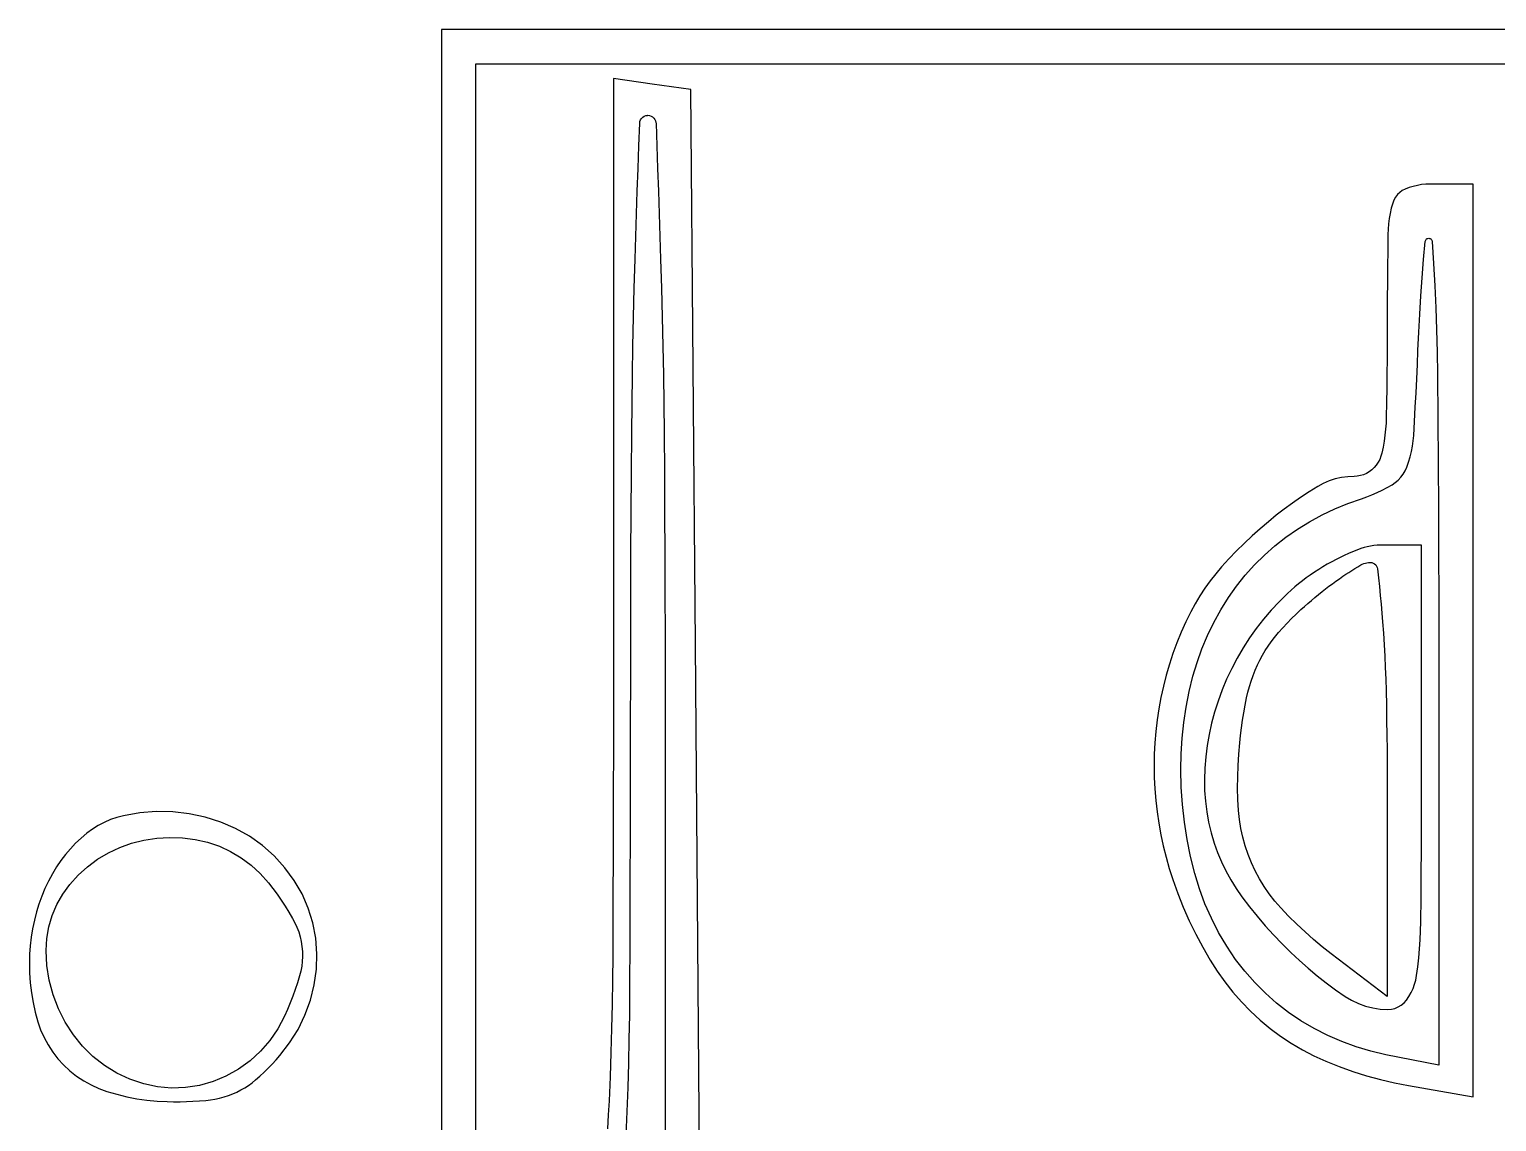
# Model space of a CAD drawing. Header units: millimetres. Extents: x -134 to 134, y -49 to 49.
# Drawn here: x -107.89 to -99.11, y -0.83 to 5.71 of the extents above; entities that cross this region are included whole.
import ezdxf

# ---------------------------------------------------------------- set-up
doc = ezdxf.new("R2010")
doc.units = ezdxf.units.MM
doc.header["$LTSCALE"] = 10
doc.header["$MEASUREMENT"] = 0

# ---------------------------------------------------------------- blocks, each defined once
blk = doc.blocks.new('DT0B-ULTRA_v_1')
at = {"color": 7, "linetype": 'Continuous', "lineweight": -3}
for points in [[(-105.4207, -0.1028, 0), (-105.4207, -5.911, 0), (-99.6125, -5.911, 0), (-93.8043, -5.911, 0), (-93.8043, -0.1028, 0), (-93.8043, 5.7054, 0), (-99.6125, 5.7054, 0), (-105.4207, 5.7054, 0), (-105.4207, -0.1028, 0)], [(-94.0099, -0.1028, 0), (-94.0099, -5.7054, 0), (-99.6125, -5.7054, 0), (-105.2151, -5.7054, 0), (-105.2151, -0.1028, 0), (-105.2151, 5.4998, 0), (-99.6125, 5.4998, 0), (-94.0099, 5.4998, 0), (-94.0099, -0.1028, 0)], [(-104.3927, 2.0631, 0), (-104.3928, 1.7468, 0), (-104.3932, 1.4305, 0), (-104.3939, 1.1142, 0), (-104.3948, 0.7979, 0), (-104.396, 0.4816, 0), (-104.3974, 0.1653, 0), (-104.3986, 0.0209, 0), (-104.4008, -0.1236, 0), (-104.404, -0.2681, 0), (-104.4082, -0.4125, 0), (-104.4134, -0.5569, 0), (-104.4195, -0.7013, 0), (-104.4238, -0.7851, 0), (-104.4288, -0.8689, 0)], [(-103.8758, -1.285, 0), (-103.9029, 2.0303, 0), (-103.9301, 5.3456, 0), (-104.1614, 5.3784, 0), (-104.3927, 5.4113, 0), (-104.3927, 2.0631, 0)], [(-104.0843, 1.8504, 0), (-104.0843, -1.4906, 0)], [(-104.3167, -0.9081, 0), (-104.3106, -0.764, 0), (-104.3054, -0.6199, 0), (-104.3012, -0.4758, 0), (-104.298, -0.3316, 0), (-104.2958, -0.1874, 0), (-104.2946, -0.0433, 0), (-104.2932, 0.2724, 0), (-104.292, 0.588, 0), (-104.2911, 0.9036, 0), (-104.2904, 1.2192, 0), (-104.29, 1.5348, 0), (-104.2899, 1.8504, 0), (-104.2897, 2.091, 0), (-104.2892, 2.3315, 0), (-104.2883, 2.5721, 0), (-104.2871, 2.8127, 0), (-104.2856, 3.0533, 0), (-104.2837, 3.2938, 0), (-104.2819, 3.4666, 0), (-104.2795, 3.6394, 0), (-104.2764, 3.8122, 0), (-104.2727, 3.9849, 0), (-104.2684, 4.1577, 0), (-104.2634, 4.3304, 0), (-104.2591, 4.4661, 0), (-104.2547, 4.6018, 0), (-104.2502, 4.7375, 0), (-104.2455, 4.8732, 0), (-104.2406, 5.0089, 0), (-104.2356, 5.1446, 0), (-104.2342, 5.1546, 0), (-104.2307, 5.1642, 0), (-104.2253, 5.1728, 0), (-104.2182, 5.1801, 0), (-104.2098, 5.1857, 0), (-104.2003, 5.1895, 0), (-104.1903, 5.1913, 0), (-104.1871, 5.1914, 0), (-104.177, 5.1903, 0), (-104.1673, 5.1872, 0), (-104.1585, 5.1821, 0), (-104.151, 5.1753, 0), (-104.145, 5.1671, 0), (-104.1409, 5.1578, 0), (-104.1387, 5.1479, 0), (-104.1385, 5.1446, 0), (-104.1335, 5.0089, 0), (-104.1287, 4.8732, 0), (-104.124, 4.7375, 0), (-104.1194, 4.6018, 0), (-104.115, 4.4661, 0), (-104.1108, 4.3304, 0), (-104.1058, 4.1577, 0), (-104.1014, 3.9849, 0), (-104.0977, 3.8122, 0), (-104.0946, 3.6394, 0), (-104.0922, 3.4666, 0), (-104.0904, 3.2938, 0), (-104.0885, 3.0533, 0), (-104.087, 2.8127, 0), (-104.0858, 2.5721, 0), (-104.0849, 2.3315, 0), (-104.0844, 2.091, 0), (-104.0843, 1.8504, 0)], [(-99.7667, 3.9064, 0), (-99.7668, 3.8198, 0), (-99.7673, 3.7333, 0), (-99.768, 3.6467, 0), (-99.769, 3.5602, 0), (-99.7703, 3.4737, 0), (-99.7719, 3.3872, 0), (-99.7733, 3.351, 0), (-99.7759, 3.3149, 0), (-99.7796, 3.2788, 0), (-99.7846, 3.243, 0), (-99.7908, 3.2073, 0), (-99.7982, 3.1719, 0), (-99.8036, 3.1528, 0), (-99.811, 3.1344, 0), (-99.8203, 3.1169, 0), (-99.8315, 3.1005, 0), (-99.8443, 3.0853, 0), (-99.8587, 3.0716, 0), (-99.8739, 3.0601, 0), (-99.8905, 3.0504, 0), (-99.908, 3.0427, 0), (-99.9264, 3.0371, 0), (-99.9453, 3.0337, 0), (-99.9644, 3.0326, 0), (-100.0025, 3.0308, 0), (-100.0403, 3.0257, 0), (-100.0774, 3.0171, 0), (-100.1136, 3.0052, 0), (-100.1486, 2.9901, 0), (-100.1821, 2.9718, 0), (-100.2333, 2.9399, 0), (-100.2838, 2.9068, 0), (-100.3334, 2.8724, 0), (-100.3822, 2.8368, 0), (-100.43, 2.8, 0), (-100.477, 2.762, 0), (-100.5264, 2.72, 0), (-100.5747, 2.6768, 0), (-100.6219, 2.6324, 0), (-100.668, 2.5868, 0), (-100.7129, 2.54, 0), (-100.7566, 2.4922, 0), (-100.7919, 2.4508, 0), (-100.8254, 2.408, 0), (-100.8571, 2.3638, 0), (-100.8868, 2.3182, 0), (-100.9146, 2.2715, 0), (-100.9404, 2.2236, 0), (-100.9703, 2.1627, 0), (-100.9981, 2.1007, 0), (-101.0237, 2.0378, 0), (-101.0472, 1.9741, 0), (-101.0685, 1.9097, 0), (-101.0876, 1.8445, 0), (-101.1046, 1.7782, 0), (-101.1194, 1.7113, 0), (-101.1319, 1.644, 0), (-101.1422, 1.5763, 0), (-101.1502, 1.5083, 0), (-101.156, 1.4401, 0), (-101.1595, 1.3712, 0), (-101.1607, 1.3023, 0), (-101.1597, 1.2333, 0), (-101.1563, 1.1645, 0), (-101.1507, 1.0957, 0), (-101.1428, 1.0272, 0), (-101.1327, 0.9588, 0), (-101.1203, 0.8906, 0), (-101.1056, 0.823, 0), (-101.0888, 0.7558, 0), (-101.0698, 0.6892, 0), (-101.0486, 0.6233, 0), (-101.0185, 0.5396, 0), (-100.9855, 0.4571, 0), (-100.9496, 0.3758, 0), (-100.9108, 0.2957, 0), (-100.8692, 0.2172, 0), (-100.8249, 0.1401, 0), (-100.783, 0.0741, 0), (-100.7377, 0.0104, 0), (-100.6892, -0.0508, 0), (-100.6375, -0.1094, 0), (-100.5829, -0.1653, 0), (-100.5254, -0.2183, 0), (-100.4659, -0.2676, 0), (-100.4039, -0.3136, 0), (-100.3396, -0.3564, 0), (-100.2731, -0.3956, 0), (-100.2045, -0.4313, 0), (-100.1342, -0.4634, 0), (-100.0541, -0.4956, 0), (-99.9728, -0.5247, 0), (-99.8904, -0.5508, 0), (-99.8071, -0.5737, 0), (-99.723, -0.5934, 0), (-99.6382, -0.6099, 0), (-99.2527, -0.6775, 0), (-99.2527, 2.0513, 0), (-99.2527, 4.7802, 0), (-99.5097, 4.7802, 0), (-99.5352, 4.7793, 0), (-99.5605, 4.7768, 0), (-99.5857, 4.7726, 0), (-99.6105, 4.7668, 0), (-99.6349, 4.7594, 0), (-99.6587, 4.7504, 0), (-99.6759, 4.7417, 0), (-99.6916, 4.7305, 0), (-99.7055, 4.7172, 0), (-99.7173, 4.7019, 0), (-99.7266, 4.6851, 0), (-99.7334, 4.6671, 0), (-99.7417, 4.6364, 0), (-99.7486, 4.6054, 0), (-99.7541, 4.5741, 0), (-99.7582, 4.5426, 0), (-99.7608, 4.511, 0), (-99.762, 4.4793, 0), (-99.7635, 4.3838, 0), (-99.7646, 4.2883, 0), (-99.7655, 4.1928, 0), (-99.7662, 4.0973, 0), (-99.7666, 4.0019, 0), (-99.7667, 3.9064, 0)], [(-99.4583, 2.0431, 0), (-99.4583, -0.4883, 0), (-99.7753, -0.4249, 0), (-99.8644, -0.4042, 0), (-99.9521, -0.3782, 0), (-100.038, -0.3468, 0), (-100.1219, -0.3103, 0), (-100.2033, -0.2688, 0), (-100.2821, -0.2224, 0), (-100.3566, -0.172, 0), (-100.4277, -0.1169, 0), (-100.495, -0.0574, 0), (-100.5585, 0.0063, 0), (-100.6177, 0.0739, 0), (-100.6725, 0.1452, 0), (-100.7257, 0.2241, 0), (-100.7741, 0.306, 0), (-100.8176, 0.3907, 0), (-100.856, 0.4777, 0), (-100.8891, 0.5669, 0), (-100.9169, 0.658, 0), (-100.9423, 0.7597, 0), (-100.9631, 0.8625, 0), (-100.9793, 0.9662, 0), (-100.991, 1.0704, 0), (-100.998, 1.1751, 0), (-101.0003, 1.2799, 0), (-100.9983, 1.3739, 0), (-100.9922, 1.4676, 0), (-100.9821, 1.561, 0), (-100.968, 1.6539, 0), (-100.9499, 1.7461, 0), (-100.9279, 1.8374, 0), (-100.9034, 1.9205, 0), (-100.8745, 2.0022, 0), (-100.8411, 2.0821, 0), (-100.8034, 2.1601, 0), (-100.7614, 2.2358, 0), (-100.7154, 2.3092, 0), (-100.6673, 2.377, 0), (-100.6153, 2.442, 0), (-100.5597, 2.5038, 0), (-100.5006, 2.5623, 0), (-100.4382, 2.6172, 0), (-100.3727, 2.6685, 0), (-100.303, 2.717, 0), (-100.2308, 2.7617, 0), (-100.1562, 2.8024, 0), (-100.0796, 2.8389, 0), (-100.0011, 2.8712, 0), (-99.9209, 2.8992, 0), (-99.8891, 2.9101, 0), (-99.8577, 2.9222, 0), (-99.8268, 2.9355, 0), (-99.7964, 2.9499, 0), (-99.7666, 2.9656, 0), (-99.7375, 2.9824, 0), (-99.7181, 2.9955, 0), (-99.7003, 3.0108, 0), (-99.6844, 3.0278, 0), (-99.6704, 3.0466, 0), (-99.6585, 3.0668, 0), (-99.649, 3.0881, 0), (-99.6382, 3.1186, 0), (-99.629, 3.1496, 0), (-99.6214, 3.1809, 0), (-99.6153, 3.2127, 0), (-99.6109, 3.2447, 0), (-99.6081, 3.2769, 0), (-99.6029, 3.3617, 0), (-99.5982, 3.4465, 0), (-99.5937, 3.5314, 0), (-99.5896, 3.6163, 0), (-99.5859, 3.7012, 0), (-99.5825, 3.7861, 0), (-99.5778, 3.8948, 0), (-99.5721, 4.0035, 0), (-99.5653, 4.1121, 0), (-99.5575, 4.2206, 0), (-99.5487, 4.329, 0), (-99.5388, 4.4374, 0), (-99.5379, 4.4416, 0), (-99.5362, 4.4456, 0), (-99.5337, 4.4491, 0), (-99.5305, 4.452, 0), (-99.5268, 4.4542, 0), (-99.5226, 4.4556, 0), (-99.5183, 4.4561, 0), (-99.5183, 4.4561, 0), (-99.5136, 4.4556, 0), (-99.5095, 4.4542, 0), (-99.5058, 4.452, 0), (-99.5026, 4.4491, 0), (-99.5001, 4.4455, 0), (-99.4984, 4.4416, 0), (-99.4975, 4.4373, 0), (-99.4975, 4.4373, 0), (-99.4888, 4.3049, 0), (-99.4814, 4.1728, 0), (-99.4754, 4.0406, 0), (-99.4708, 3.9084, 0), (-99.4675, 3.7762, 0), (-99.4657, 3.6439, 0), (-99.4634, 3.3771, 0), (-99.4616, 3.1103, 0), (-99.4601, 2.8435, 0), (-99.4591, 2.5767, 0), (-99.4585, 2.3099, 0), (-99.4583, 2.0431, 0)], [(-100.3627, 2.3324, 0), (-100.4128, 2.2835, 0), (-100.4607, 2.2323, 0), (-100.5062, 2.179, 0), (-100.5493, 2.1238, 0), (-100.5899, 2.0666, 0), (-100.6279, 2.0077, 0), (-100.6634, 1.9469, 0), (-100.6962, 1.8846, 0), (-100.7263, 1.8208, 0), (-100.7534, 1.7558, 0), (-100.7777, 1.6897, 0), (-100.799, 1.6226, 0), (-100.8168, 1.5567, 0), (-100.8314, 1.4901, 0), (-100.8431, 1.423, 0), (-100.8516, 1.3553, 0), (-100.857, 1.2873, 0), (-100.8594, 1.2192, 0), (-100.8583, 1.1551, 0), (-100.8538, 1.0911, 0), (-100.8457, 1.0275, 0), (-100.8341, 0.9645, 0), (-100.8191, 0.9021, 0), (-100.8007, 0.8407, 0), (-100.7803, 0.7838, 0), (-100.7568, 0.728, 0), (-100.7305, 0.6735, 0), (-100.7014, 0.6204, 0), (-100.6695, 0.569, 0), (-100.635, 0.5193, 0), (-100.5903, 0.4602, 0), (-100.5439, 0.4025, 0), (-100.4959, 0.3461, 0), (-100.4462, 0.2911, 0), (-100.395, 0.2376, 0), (-100.3423, 0.1856, 0), (-100.2914, 0.1381, 0), (-100.2391, 0.0921, 0), (-100.1856, 0.0476, 0), (-100.1308, 0.0047, 0), (-100.0748, -0.0367, 0), (-100.0176, -0.0764, 0), (-99.9791, -0.0997, 0), (-99.9385, -0.1191, 0), (-99.8962, -0.1343, 0), (-99.8526, -0.1453, 0), (-99.8081, -0.152, 0), (-99.7631, -0.1542, 0), (-99.7416, -0.1525, 0), (-99.7206, -0.1476, 0), (-99.7007, -0.1395, 0), (-99.6822, -0.1283, 0), (-99.6656, -0.1145, 0), (-99.6514, -0.0983, 0), (-99.6363, -0.0763, 0), (-99.623, -0.0532, 0), (-99.6118, -0.029, 0), (-99.6026, -0.0039, 0), (-99.5955, 0.0218, 0), (-99.5905, 0.048, 0), (-99.5834, 0.1013, 0), (-99.5774, 0.1548, 0), (-99.5727, 0.2083, 0), (-99.5691, 0.262, 0), (-99.5667, 0.3157, 0), (-99.5656, 0.3694, 0), (-99.5642, 0.5135, 0), (-99.5631, 0.6575, 0), (-99.5622, 0.8015, 0), (-99.5616, 0.9455, 0), (-99.5612, 1.0896, 0), (-99.5611, 1.2336, 0), (-99.5611, 2.6214, 0), (-99.8072, 2.6214, 0), (-99.8269, 2.6208, 0), (-99.8466, 2.6191, 0), (-99.8661, 2.6163, 0), (-99.8855, 2.6124, 0), (-99.9046, 2.6074, 0), (-99.9233, 2.6013, 0), (-99.9487, 2.5919, 0), (-99.9738, 2.582, 0), (-99.9987, 2.5714, 0), (-100.0234, 2.5604, 0), (-100.0478, 2.5487, 0), (-100.0719, 2.5365, 0), (-100.0984, 2.5223, 0), (-100.1247, 2.5076, 0), (-100.1506, 2.4923, 0), (-100.1761, 2.4764, 0), (-100.2013, 2.46, 0), (-100.2261, 2.443, 0), (-100.25, 2.4259, 0), (-100.2734, 2.4083, 0), (-100.2964, 2.3901, 0), (-100.3189, 2.3714, 0), (-100.341, 2.3522, 0), (-100.3627, 2.3324, 0)], [(-99.7667, 1.2204, 0), (-99.7667, -0.0777, 0), (-100.1008, 0.1782, 0), (-100.1543, 0.2204, 0), (-100.2065, 0.264, 0), (-100.2575, 0.3092, 0), (-100.3072, 0.3557, 0), (-100.3556, 0.4036, 0), (-100.4026, 0.4529, 0), (-100.4381, 0.4935, 0), (-100.4713, 0.536, 0), (-100.502, 0.5803, 0), (-100.5302, 0.6262, 0), (-100.5558, 0.6737, 0), (-100.5786, 0.7225, 0), (-100.5986, 0.7724, 0), (-100.6158, 0.8233, 0), (-100.63, 0.8752, 0), (-100.6413, 0.9277, 0), (-100.6496, 0.9808, 0), (-100.6549, 1.0343, 0), (-100.6587, 1.1018, 0), (-100.6605, 1.1693, 0), (-100.6604, 1.2369, 0), (-100.6584, 1.3044, 0), (-100.6543, 1.3719, 0), (-100.6484, 1.4392, 0), (-100.6434, 1.4845, 0), (-100.6376, 1.5297, 0), (-100.631, 1.5748, 0), (-100.6237, 1.6198, 0), (-100.6156, 1.6646, 0), (-100.6068, 1.7093, 0), (-100.5991, 1.743, 0), (-100.5902, 1.7764, 0), (-100.5801, 1.8094, 0), (-100.5687, 1.842, 0), (-100.5561, 1.8742, 0), (-100.5423, 1.9059, 0), (-100.5282, 1.9349, 0), (-100.5129, 1.9633, 0), (-100.4964, 1.9911, 0), (-100.4787, 2.0181, 0), (-100.46, 2.0444, 0), (-100.4401, 2.0699, 0), (-100.4156, 2.0992, 0), (-100.3903, 2.1279, 0), (-100.3644, 2.1559, 0), (-100.3377, 2.1833, 0), (-100.3103, 2.2099, 0), (-100.2823, 2.2359, 0), (-100.2615, 2.2544, 0), (-100.2406, 2.2728, 0), (-100.2194, 2.291, 0), (-100.1981, 2.3089, 0), (-100.1766, 2.3266, 0), (-100.1549, 2.3441, 0), (-100.1348, 2.36, 0), (-100.1145, 2.3756, 0), (-100.094, 2.391, 0), (-100.0733, 2.4061, 0), (-100.0524, 2.421, 0), (-100.0313, 2.4355, 0), (-100.0138, 2.4473, 0), (-99.9962, 2.4589, 0), (-99.9784, 2.4703, 0), (-99.9605, 2.4815, 0), (-99.9425, 2.4925, 0), (-99.9244, 2.5032, 0), (-99.9157, 2.5079, 0), (-99.9066, 2.5117, 0), (-99.8971, 2.5147, 0), (-99.8875, 2.5168, 0), (-99.8777, 2.5181, 0), (-99.8679, 2.5186, 0), (-99.8587, 2.5176, 0), (-99.85, 2.5148, 0), (-99.842, 2.5102, 0), (-99.8351, 2.504, 0), (-99.8297, 2.4966, 0), (-99.826, 2.4882, 0), (-99.8241, 2.4794, 0), (-99.8184, 2.4267, 0), (-99.8131, 2.3741, 0), (-99.808, 2.3214, 0), (-99.8032, 2.2686, 0), (-99.7986, 2.2159, 0), (-99.7944, 2.1631, 0), (-99.7894, 2.0948, 0), (-99.7849, 2.0264, 0), (-99.7811, 1.9579, 0), (-99.7779, 1.8894, 0), (-99.7753, 1.8209, 0), (-99.7733, 1.7524, 0), (-99.7713, 1.6637, 0), (-99.7696, 1.5751, 0), (-99.7683, 1.4864, 0), (-99.7674, 1.3978, 0), (-99.7669, 1.3091, 0), (-99.7667, 1.2204, 0)], [(-107.3224, 1.0042, 0), (-107.3618, 0.9938, 0), (-107.4003, 0.9805, 0), (-107.4377, 0.9643, 0), (-107.4737, 0.9453, 0), (-107.5083, 0.9237, 0), (-107.5411, 0.8996, 0), (-107.5757, 0.8704, 0), (-107.6087, 0.8393, 0), (-107.64, 0.8065, 0), (-107.6694, 0.7721, 0), (-107.6968, 0.736, 0), (-107.7223, 0.6986, 0), (-107.7479, 0.6562, 0), (-107.7714, 0.6127, 0), (-107.7927, 0.568, 0), (-107.8118, 0.5224, 0), (-107.8286, 0.4758, 0), (-107.843, 0.4285, 0), (-107.8557, 0.3788, 0), (-107.8662, 0.3285, 0), (-107.8744, 0.2778, 0), (-107.8804, 0.2268, 0), (-107.8841, 0.1755, 0), (-107.8855, 0.1242, 0), (-107.8844, 0.0646, 0), (-107.8803, 0.0052, 0), (-107.8732, -0.054, 0), (-107.8632, -0.1127, 0), (-107.8503, -0.1709, 0), (-107.8345, -0.2283, 0), (-107.8179, -0.2761, 0), (-107.7975, -0.3223, 0), (-107.7734, -0.3667, 0), (-107.7458, -0.409, 0), (-107.7148, -0.4489, 0), (-107.6807, -0.4861, 0), (-107.6433, -0.5209, 0), (-107.6032, -0.5526, 0), (-107.5607, -0.581, 0), (-107.5161, -0.6058, 0), (-107.4696, -0.6271, 0), (-107.4216, -0.6445, 0), (-107.3629, -0.6617, 0), (-107.3035, -0.6761, 0), (-107.2435, -0.6877, 0), (-107.1831, -0.6965, 0), (-107.1222, -0.7024, 0), (-107.0612, -0.7054, 0), (-107.0228, -0.7061, 0), (-106.9843, -0.706, 0), (-106.9459, -0.7051, 0), (-106.9075, -0.7035, 0), (-106.8691, -0.7012, 0), (-106.8308, -0.6981, 0), (-106.8031, -0.6949, 0), (-106.7756, -0.6903, 0), (-106.7484, -0.6844, 0), (-106.7216, -0.6771, 0), (-106.6951, -0.6685, 0), (-106.669, -0.6586, 0), (-106.6446, -0.6478, 0), (-106.6208, -0.6358, 0), (-106.5977, -0.6225, 0), (-106.5753, -0.608, 0), (-106.5538, -0.5923, 0), (-106.5331, -0.5755, 0), (-106.5072, -0.5528, 0), (-106.482, -0.5294, 0), (-106.4573, -0.5054, 0), (-106.4333, -0.4807, 0), (-106.4099, -0.4555, 0), (-106.3871, -0.4297, 0), (-106.329, -0.3547, 0), (-106.279, -0.274, 0), (-106.2376, -0.1886, 0), (-106.2053, -0.0994, 0), (-106.1824, -0.0074, 0), (-106.1691, 0.0866, 0), (-106.166, 0.1792, 0), (-106.1732, 0.2716, 0), (-106.1907, 0.3626, 0), (-106.2181, 0.4511, 0), (-106.2551, 0.536, 0), (-106.3014, 0.6163, 0), (-106.3574, 0.693, 0), (-106.4214, 0.7633, 0), (-106.4924, 0.8264, 0), (-106.5698, 0.8816, 0), (-106.6526, 0.9282, 0), (-106.7399, 0.9657, 0), (-106.834, 0.9953, 0), (-106.9304, 1.0158, 0), (-107.0284, 1.027, 0), (-107.127, 1.0288, 0), (-107.2253, 1.0212, 0), (-107.3224, 1.0042, 0)], [(-106.4561, 0.6029, 0), (-106.43, 0.5689, 0), (-106.4046, 0.5343, 0), (-106.3801, 0.499, 0), (-106.3564, 0.4633, 0), (-106.3336, 0.4269, 0), (-106.3116, 0.3901, 0), (-106.2976, 0.3639, 0), (-106.2853, 0.3368, 0), (-106.2749, 0.309, 0), (-106.2664, 0.2805, 0), (-106.2599, 0.2516, 0), (-106.2553, 0.2222, 0), (-106.2527, 0.1927, 0), (-106.2521, 0.163, 0), (-106.2536, 0.1334, 0), (-106.257, 0.1039, 0), (-106.2624, 0.0748, 0), (-106.2698, 0.0461, 0), (-106.2823, 0.0052, 0), (-106.2958, -0.0353, 0), (-106.3102, -0.0755, 0), (-106.3256, -0.1153, 0), (-106.3419, -0.1548, 0), (-106.3592, -0.1938, 0), (-106.399, -0.2693, 0), (-106.4472, -0.3398, 0), (-106.5031, -0.4043, 0), (-106.5661, -0.4619, 0), (-106.6353, -0.512, 0), (-106.7097, -0.5538, 0), (-106.7873, -0.586, 0), (-106.8682, -0.6087, 0), (-106.9513, -0.6215, 0), (-107.0353, -0.6242, 0), (-107.1189, -0.6168, 0), (-107.2011, -0.5994, 0), (-107.2838, -0.5715, 0), (-107.3627, -0.5345, 0), (-107.437, -0.4888, 0), (-107.5056, -0.435, 0), (-107.5677, -0.3738, 0), (-107.6225, -0.306, 0), (-107.6711, -0.2304, 0), (-107.7115, -0.1502, 0), (-107.7434, -0.0663, 0), (-107.7665, 0.0205, 0), (-107.7804, 0.1092, 0), (-107.785, 0.1988, 0), (-107.781, 0.2699, 0), (-107.7688, 0.3399, 0), (-107.7487, 0.4081, 0), (-107.7209, 0.4736, 0), (-107.6858, 0.5355, 0), (-107.6438, 0.5929, 0), (-107.5934, 0.6485, 0), (-107.5377, 0.6988, 0), (-107.4775, 0.7435, 0), (-107.4131, 0.7821, 0), (-107.3453, 0.8142, 0), (-107.2747, 0.8395, 0), (-107.2002, 0.8584, 0), (-107.1242, 0.8701, 0), (-107.0475, 0.8747, 0), (-106.9707, 0.872, 0), (-106.8945, 0.8621, 0), (-106.8196, 0.845, 0), (-106.7495, 0.8215, 0), (-106.6822, 0.7907, 0), (-106.6185, 0.753, 0), (-106.5592, 0.7088, 0), (-106.5049, 0.6586, 0), (-106.4561, 0.6029, 0)]]:
    blk.add_polyline3d(points, dxfattribs=at)

msp = doc.modelspace()

# ---------------------------------------------------------------- block references
msp.add_blockref('DT0B-ULTRA_v_1', (0, 0))

doc.saveas('drawing.dxf')
